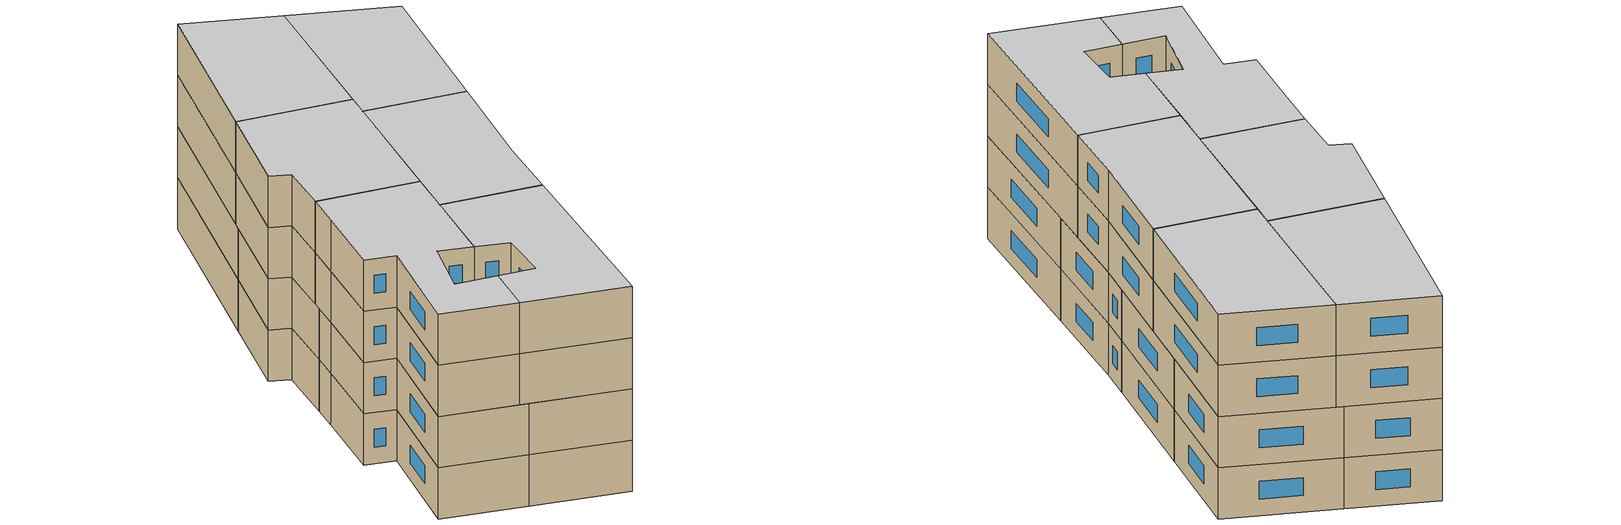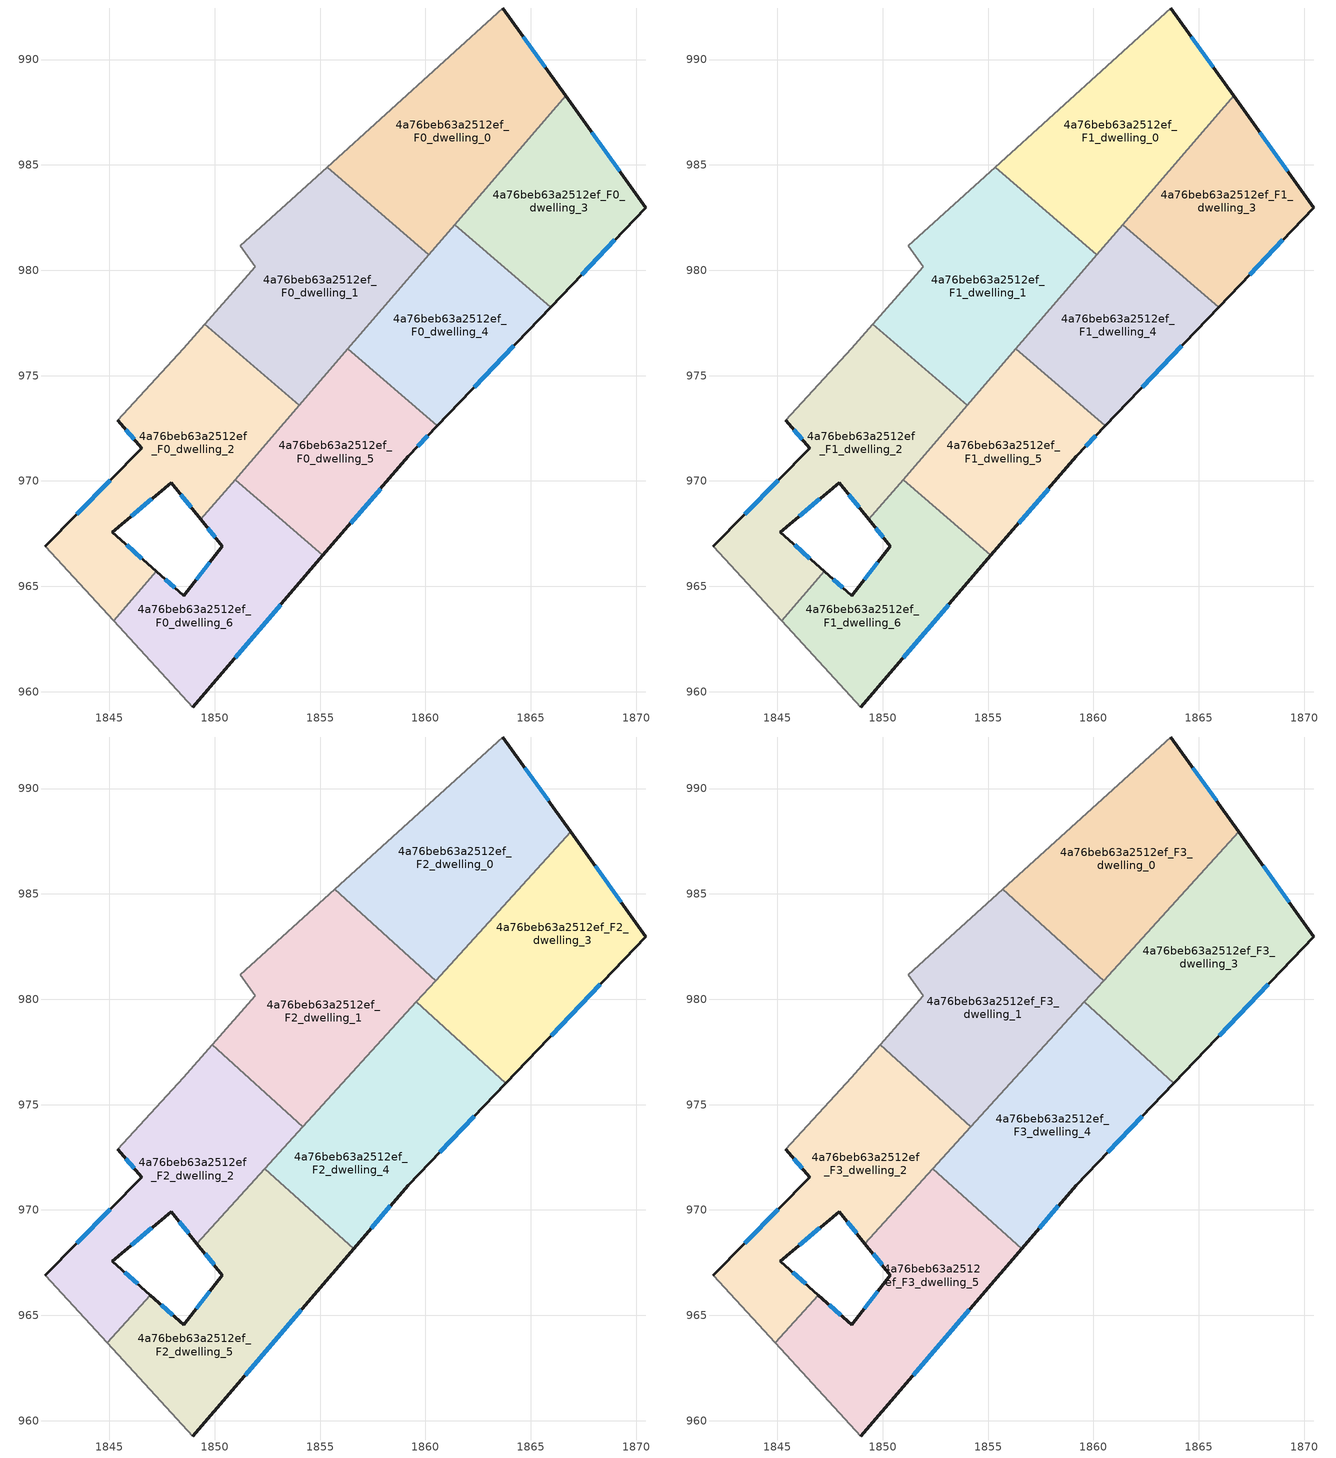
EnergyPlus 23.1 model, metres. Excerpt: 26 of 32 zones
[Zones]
4a76beb63a2512ef_F0_dwelling_0
 floor ground (EU_floor_Construction): 1863.68,992.45 1866.66,988.29 1860.16,980.74 1855.34,984.89 z0
 wall outside (EU_wall_Construction): 1866.66,988.29 1863.68,992.45 z0:3
 wall to 4a76beb63a2512ef_F0_dwelling_1 (EU_wall_Construction): 1855.34,984.89 1860.16,980.74 z0:3
 wall adiabatic (EU_wall_Construction): 1863.68,992.45 1855.34,984.89 z0:3
 wall to 4a76beb63a2512ef_F0_dwelling_3 (EU_wall_Construction): 1861.39,982.17 1866.66,988.29 z0:3
 wall to 4a76beb63a2512ef_F0_dwelling_4 (EU_wall_Construction): 1860.16,980.74 1861.39,982.17 z0:3
 window (EU_Window_Construction): 1865.69,989.64 1864.65,991.09 z0.98:2.02
4a76beb63a2512ef_F0_dwelling_1
 floor ground (EU_floor_Construction): 1860.16,980.74 1854,973.58 1849.53,977.43 1851.92,980.16 1851.22,981.17 1855.34,984.89 z0
 wall to 4a76beb63a2512ef_F0_dwelling_2 (EU_wall_Construction): 1849.53,977.43 1854,973.58 z0:3
 wall adiabatic (EU_wall_Construction): 1855.34,984.89 1851.22,981.17 1851.92,980.16 1849.53,977.43 z0:3
 wall to 4a76beb63a2512ef_F0_dwelling_4 (EU_wall_Construction): 1856.32,976.27 1860.16,980.74 z0:3
 wall to 4a76beb63a2512ef_F0_dwelling_5 (EU_wall_Construction): 1854,973.58 1856.32,976.27 z0:3
4a76beb63a2512ef_F0_dwelling_2
 floor ground (EU_floor_Construction): 1854,973.58 1849.35,968.17 1847.93,969.92 1845.14,967.57 1847.23,965.71 1845.21,963.37 1841.96,966.91 1846.55,971.54 1845.41,972.87 1848.51,976.26 1849.53,977.43 z0
 wall outside (EU_wall_Construction): 1847.23,965.71 1845.14,967.57 1847.93,969.92 1849.35,968.17 / 1845.41,972.87 1846.55,971.54 1841.96,966.91 z0:3
 wall to 4a76beb63a2512ef_F0_dwelling_6 (EU_wall_Construction): 1845.21,963.37 1847.23,965.71 / 1849.35,968.17 1850.97,970.06 z0:3
 wall adiabatic (EU_wall_Construction): 1841.96,966.91 1845.21,963.37 / 1849.53,977.43 1848.51,976.26 1845.41,972.87 z0:3
 wall to 4a76beb63a2512ef_F0_dwelling_5 (EU_wall_Construction): 1850.97,970.06 1854,973.58 z0:3
 window (EU_Window_Construction): 1846.55,966.31 1845.82,966.97 / 1845.06,970.04 1843.45,968.42 / 1845.78,972.44 1846.18,971.98 / 1848.39,969.35 1848.89,968.74 / 1846.05,968.34 1847.02,969.16 z0.98:2.02
4a76beb63a2512ef_F0_dwelling_3
 floor ground (EU_floor_Construction): 1866.66,988.29 1870.46,982.97 1865.95,978.25 1861.39,982.17 z0
 wall outside (EU_wall_Construction): 1865.95,978.25 1870.46,982.97 1866.66,988.29 z0:3
 wall to 4a76beb63a2512ef_F0_dwelling_4 (EU_wall_Construction): 1861.39,982.17 1865.95,978.25 z0:3
 window (EU_Window_Construction): 1869.22,984.7 1867.89,986.56 / 1867.42,979.78 1868.99,981.44 z0.98:2.02
4a76beb63a2512ef_F0_dwelling_4
 floor ground (EU_floor_Construction): 1865.95,978.25 1860.56,972.61 1856.31,976.27 1861.39,982.17 z0
 wall outside (EU_wall_Construction): 1860.56,972.61 1865.95,978.25 z0:3
 wall to 4a76beb63a2512ef_F0_dwelling_5 (EU_wall_Construction): 1856.31,976.27 1860.56,972.61 z0:3
 window (EU_Window_Construction): 1862.32,974.45 1864.2,976.42 z0.98:2.02
4a76beb63a2512ef_F0_dwelling_5
 floor ground (EU_floor_Construction): 1860.56,972.61 1859.19,971.17 1855.14,966.46 1850.97,970.06 1856.31,976.27 z0
 wall outside (EU_wall_Construction): 1855.14,966.46 1859.19,971.17 1860.56,972.61 z0:3
 wall to 4a76beb63a2512ef_F0_dwelling_6 (EU_wall_Construction): 1850.97,970.06 1855.14,966.46 z0:3
 window (EU_Window_Construction): 1859.64,971.64 1860.12,972.14 / 1856.46,968 1857.87,969.64 z0.98:2.02
4a76beb63a2512ef_F0_dwelling_6
 floor ground (EU_floor_Construction): 1855.14,966.46 1848.96,959.27 1845.21,963.37 1847.23,965.71 1848.53,964.54 1850.37,966.91 1849.35,968.17 1850.97,970.06 z0
 wall outside (EU_wall_Construction): 1849.35,968.17 1850.37,966.91 1848.53,964.54 1847.23,965.71 / 1848.96,959.27 1855.14,966.46 z0:3
 wall adiabatic (EU_wall_Construction): 1845.21,963.37 1848.96,959.27 z0:3
 window (EU_Window_Construction): 1848.11,964.92 1847.65,965.33 / 1849.77,966.14 1849.13,965.31 / 1849.68,967.76 1850.04,967.32 / 1850.97,961.61 1853.13,964.13 z0.98:2.02
4a76beb63a2512ef_F1_dwelling_0
 floor to 4a76beb63a2512ef_F0_dwelling_0 (EU_floor_Construction): 1863.68,992.45 1866.66,988.29 1860.16,980.74 1855.34,984.89 z3
 wall outside (EU_wall_Construction): 1866.66,988.29 1863.68,992.45 z3:6
 wall to 4a76beb63a2512ef_F1_dwelling_1 (EU_wall_Construction): 1855.34,984.89 1860.16,980.74 z3:6
 wall adiabatic (EU_wall_Construction): 1863.68,992.45 1855.34,984.89 z3:6
 wall to 4a76beb63a2512ef_F1_dwelling_3 (EU_wall_Construction): 1861.39,982.17 1866.66,988.29 z3:6
 wall to 4a76beb63a2512ef_F1_dwelling_4 (EU_wall_Construction): 1860.16,980.74 1861.39,982.17 z3:6
 window (EU_Window_Construction): 1865.69,989.64 1864.65,991.09 z3.98:5.02
4a76beb63a2512ef_F1_dwelling_1
 floor to 4a76beb63a2512ef_F0_dwelling_1 (EU_floor_Construction): 1860.16,980.74 1854,973.58 1849.53,977.43 1851.92,980.16 1851.22,981.17 1855.34,984.89 z3
 wall to 4a76beb63a2512ef_F1_dwelling_2 (EU_wall_Construction): 1849.53,977.43 1854,973.58 z3:6
 wall adiabatic (EU_wall_Construction): 1855.34,984.89 1851.22,981.17 1851.92,980.16 1849.53,977.43 z3:6
 wall to 4a76beb63a2512ef_F1_dwelling_4 (EU_wall_Construction): 1856.32,976.27 1860.16,980.74 z3:6
 wall to 4a76beb63a2512ef_F1_dwelling_5 (EU_wall_Construction): 1854,973.58 1856.32,976.27 z3:6
4a76beb63a2512ef_F1_dwelling_2
 floor to 4a76beb63a2512ef_F0_dwelling_2 (EU_floor_Construction): 1854,973.58 1849.35,968.17 1847.93,969.92 1845.14,967.57 1847.23,965.71 1845.21,963.37 1841.96,966.91 1846.55,971.54 1845.41,972.87 1848.51,976.26 1849.53,977.43 z3
 wall outside (EU_wall_Construction): 1847.23,965.71 1845.14,967.57 1847.93,969.92 1849.35,968.17 / 1845.41,972.87 1846.55,971.54 1841.96,966.91 z3:6
 wall to 4a76beb63a2512ef_F1_dwelling_6 (EU_wall_Construction): 1845.21,963.37 1847.23,965.71 / 1849.35,968.17 1850.97,970.06 z3:6
 wall adiabatic (EU_wall_Construction): 1841.96,966.91 1845.21,963.37 / 1849.53,977.43 1848.51,976.26 1845.41,972.87 z3:6
 wall to 4a76beb63a2512ef_F1_dwelling_5 (EU_wall_Construction): 1850.97,970.06 1854,973.58 z3:6
 window (EU_Window_Construction): 1846.55,966.31 1845.82,966.97 / 1845.06,970.04 1843.45,968.42 / 1845.78,972.44 1846.18,971.98 / 1848.39,969.35 1848.89,968.74 / 1846.05,968.34 1847.02,969.16 z3.98:5.02
4a76beb63a2512ef_F1_dwelling_3
 floor to 4a76beb63a2512ef_F0_dwelling_3 (EU_floor_Construction): 1866.66,988.29 1870.46,982.97 1865.95,978.25 1861.39,982.17 z3
 wall outside (EU_wall_Construction): 1865.95,978.25 1870.46,982.97 1866.66,988.29 z3:6
 wall to 4a76beb63a2512ef_F1_dwelling_4 (EU_wall_Construction): 1861.39,982.17 1865.95,978.25 z3:6
 window (EU_Window_Construction): 1869.22,984.7 1867.89,986.56 / 1867.42,979.78 1868.99,981.44 z3.98:5.02
4a76beb63a2512ef_F1_dwelling_4
 floor to 4a76beb63a2512ef_F0_dwelling_4 (EU_floor_Construction): 1865.95,978.25 1860.56,972.61 1856.31,976.27 1861.39,982.17 z3
 wall outside (EU_wall_Construction): 1860.56,972.61 1865.95,978.25 z3:6
 wall to 4a76beb63a2512ef_F1_dwelling_5 (EU_wall_Construction): 1856.31,976.27 1860.56,972.61 z3:6
 window (EU_Window_Construction): 1862.32,974.45 1864.2,976.42 z3.98:5.02
4a76beb63a2512ef_F1_dwelling_5
 floor to 4a76beb63a2512ef_F0_dwelling_5 (EU_floor_Construction): 1860.56,972.61 1859.19,971.17 1855.14,966.46 1850.97,970.06 1856.31,976.27 z3
 wall outside (EU_wall_Construction): 1855.14,966.46 1859.19,971.17 1860.56,972.61 z3:6
 wall to 4a76beb63a2512ef_F1_dwelling_6 (EU_wall_Construction): 1850.97,970.06 1855.14,966.46 z3:6
 window (EU_Window_Construction): 1859.64,971.64 1860.12,972.14 / 1856.46,968 1857.87,969.64 z3.98:5.02
4a76beb63a2512ef_F1_dwelling_6
 floor to 4a76beb63a2512ef_F0_dwelling_6 (EU_floor_Construction): 1855.14,966.46 1848.96,959.27 1845.21,963.37 1847.23,965.71 1848.53,964.54 1850.37,966.91 1849.35,968.17 1850.97,970.06 z3
 wall outside (EU_wall_Construction): 1849.35,968.17 1850.37,966.91 1848.53,964.54 1847.23,965.71 / 1848.96,959.27 1855.14,966.46 z3:6
 wall adiabatic (EU_wall_Construction): 1845.21,963.37 1848.96,959.27 z3:6
 window (EU_Window_Construction): 1848.11,964.92 1847.65,965.33 / 1849.77,966.14 1849.13,965.31 / 1849.68,967.76 1850.04,967.32 / 1850.97,961.61 1853.13,964.13 z3.98:5.02
4a76beb63a2512ef_F2_dwelling_0
 floor to 4a76beb63a2512ef_F1_dwelling_0 (EU_floor_Construction): 1863.68,992.45 1866.66,988.29 1860.38,980.99 1855.7,985.22 z6
 floor to 4a76beb63a2512ef_F1_dwelling_4 (EU_floor_Construction): 1861.53,982.05 1860.48,980.89 1860.38,980.99 1861.39,982.17 z6
 floor to 4a76beb63a2512ef_F1_dwelling_3 (EU_floor_Construction): 1866.66,988.29 1866.89,987.96 1861.53,982.05 1861.39,982.17 z6
 wall outside (EU_wall_Construction): 1866.9,987.96 1863.68,992.45 z6:9
 wall to 4a76beb63a2512ef_F2_dwelling_1 (EU_wall_Construction): 1855.7,985.22 1860.48,980.89 z6:9
 wall adiabatic (EU_wall_Construction): 1863.68,992.45 1855.7,985.22 z6:9
 wall to 4a76beb63a2512ef_F2_dwelling_3 (EU_wall_Construction): 1860.48,980.89 1866.9,987.96 z6:9
 window (EU_Window_Construction): 1865.85,989.42 1864.73,990.99 z6.98:8.02
4a76beb63a2512ef_F2_dwelling_1
 floor to 4a76beb63a2512ef_F1_dwelling_1 (EU_floor_Construction): 1860.16,980.74 1856.78,976.81 1854.19,973.95 1849.9,977.85 1851.92,980.16 1851.22,981.17 1855.34,984.89 z6
 floor to 4a76beb63a2512ef_F1_dwelling_0 (EU_floor_Construction): 1860.38,980.99 1860.16,980.74 1855.34,984.89 1855.7,985.22 z6
 floor to 4a76beb63a2512ef_F1_dwelling_4 (EU_floor_Construction): 1860.48,980.89 1856.78,976.81 1860.38,980.99 z6
 wall to 4a76beb63a2512ef_F2_dwelling_2 (EU_wall_Construction): 1849.9,977.85 1854.19,973.95 z6:9
 wall adiabatic (EU_wall_Construction): 1855.7,985.22 1851.22,981.17 1851.92,980.16 1849.9,977.85 z6:9
 wall to 4a76beb63a2512ef_F2_dwelling_4 (EU_wall_Construction): 1854.19,973.95 1859.56,979.88 z6:9
 wall to 4a76beb63a2512ef_F2_dwelling_3 (EU_wall_Construction): 1859.56,979.88 1860.48,980.89 z6:9
4a76beb63a2512ef_F2_dwelling_2
 floor to 4a76beb63a2512ef_F1_dwelling_2 (EU_floor_Construction): 1853.92,973.66 1849.16,968.41 1847.93,969.92 1845.14,967.57 1846.94,965.96 1844.9,963.71 1841.96,966.91 1846.55,971.54 1845.41,972.87 1848.51,976.26 1849.53,977.43 z6
 floor to 4a76beb63a2512ef_F1_dwelling_1 (EU_floor_Construction): 1854.19,973.95 1853.92,973.66 1849.53,977.43 1849.9,977.85 z6
 wall outside (EU_wall_Construction): 1846.94,965.96 1845.14,967.57 1847.93,969.92 1849.16,968.41 / 1845.41,972.87 1846.55,971.54 1841.96,966.91 z6:9
 wall to 4a76beb63a2512ef_F2_dwelling_5 (EU_wall_Construction): 1844.9,963.71 1846.94,965.96 / 1849.16,968.41 1852.39,971.97 z6:9
 wall adiabatic (EU_wall_Construction): 1841.96,966.91 1844.9,963.71 / 1849.9,977.85 1848.51,976.26 1845.41,972.87 z6:9
 wall to 4a76beb63a2512ef_F2_dwelling_4 (EU_wall_Construction): 1852.39,971.97 1854.19,973.95 z6:9
 window (EU_Window_Construction): 1846.36,966.49 1845.73,967.05 / 1845.06,970.04 1843.45,968.42 / 1845.78,972.44 1846.18,971.98 / 1848.33,969.43 1848.76,968.9 / 1846.05,968.34 1847.02,969.16 z6.98:8.02
4a76beb63a2512ef_F2_dwelling_3
 floor to 4a76beb63a2512ef_F1_dwelling_3 (EU_floor_Construction): 1866.89,987.96 1870.46,982.97 1865.95,978.25 1861.53,982.05 z6
 floor to 4a76beb63a2512ef_F1_dwelling_4 (EU_floor_Construction): 1865.95,978.25 1863.82,976.02 1859.56,979.88 1861.53,982.05 z6
 wall outside (EU_wall_Construction): 1863.82,976.02 1870.46,982.97 1866.9,987.96 z6:9
 wall to 4a76beb63a2512ef_F2_dwelling_4 (EU_wall_Construction): 1859.56,979.88 1863.82,976.02 z6:9
 window (EU_Window_Construction): 1869.3,984.59 1868.05,986.34 / 1865.98,978.28 1868.3,980.71 z6.98:8.02
4a76beb63a2512ef_F2_dwelling_4
 floor to 4a76beb63a2512ef_F1_dwelling_4 (EU_floor_Construction): 1863.82,976.02 1860.56,972.61 1856.31,976.27 1856.76,976.79 1859.56,979.88 z6
 floor to 4a76beb63a2512ef_F1_dwelling_2 (EU_floor_Construction): 1854,973.58 1852.51,971.85 1852.39,971.97 1853.92,973.66 z6
 floor to 4a76beb63a2512ef_F1_dwelling_5 (EU_floor_Construction): 1860.56,972.61 1859.19,971.17 1856.59,968.15 1852.51,971.85 1856.31,976.27 z6
 floor to 4a76beb63a2512ef_F1_dwelling_1 (EU_floor_Construction): 1856.76,976.79 1854,973.58 1853.92,973.66 z6
 wall outside (EU_wall_Construction): 1856.59,968.15 1859.19,971.17 1863.82,976.02 z6:9
 wall to 4a76beb63a2512ef_F2_dwelling_5 (EU_wall_Construction): 1852.39,971.97 1856.59,968.15 z6:9
 window (EU_Window_Construction): 1860.69,972.75 1862.31,974.44 / 1857.44,969.13 1858.35,970.19 z6.98:8.02
4a76beb63a2512ef_F2_dwelling_5
 floor to 4a76beb63a2512ef_F1_dwelling_5 (EU_floor_Construction): 1856.59,968.15 1855.14,966.46 1850.97,970.06 1852.51,971.85 z6
 floor to 4a76beb63a2512ef_F1_dwelling_6 (EU_floor_Construction): 1855.14,966.46 1848.96,959.27 1845.21,963.37 1847.23,965.71 1848.53,964.54 1850.37,966.91 1849.35,968.17 1850.97,970.06 z6
 floor to 4a76beb63a2512ef_F1_dwelling_2 (EU_floor_Construction): 1847.23,965.71 1845.21,963.37 1844.9,963.71 1846.94,965.96 z6; 1852.51,971.85 1849.35,968.17 1849.16,968.41 1852.39,971.97 z6
 wall outside (EU_wall_Construction): 1849.16,968.41 1850.37,966.91 1848.53,964.54 1846.94,965.96 / 1848.96,959.27 1856.59,968.15 z6:9
 wall adiabatic (EU_wall_Construction): 1844.9,963.71 1848.96,959.27 z6:9
 window (EU_Window_Construction): 1848.01,965 1847.46,965.5 / 1849.77,966.14 1849.13,965.31 / 1849.55,967.92 1849.98,967.4 / 1851.44,962.16 1854.11,965.26 z6.98:8.02
4a76beb63a2512ef_F3_dwelling_0
 floor to 4a76beb63a2512ef_F2_dwelling_0 (EU_floor_Construction): 1863.68,992.45 1866.9,987.96 1860.48,980.89 1855.7,985.22 z9
 wall outside (EU_wall_Construction): 1866.9,987.96 1863.68,992.45 z9:12
 wall to 4a76beb63a2512ef_F3_dwelling_1 (EU_wall_Construction): 1855.7,985.22 1860.48,980.89 z9:12
 wall adiabatic (EU_wall_Construction): 1863.68,992.45 1855.7,985.22 z9:12
 wall to 4a76beb63a2512ef_F3_dwelling_3 (EU_wall_Construction): 1860.48,980.89 1866.9,987.96 z9:12
 window (EU_Window_Construction): 1865.85,989.42 1864.73,990.99 z9.98:11.02
 ceiling to 4a76beb63a2512ef_F4_dwelling_0 (EU_floor_Construction): 1860.48,980.89 1866.9,987.96 1863.68,992.45 1855.7,985.22 z12
4a76beb63a2512ef_F3_dwelling_1
 floor to 4a76beb63a2512ef_F2_dwelling_1 (EU_floor_Construction): 1860.48,980.89 1854.19,973.95 1849.9,977.85 1851.92,980.16 1851.22,981.17 1855.7,985.22 z9
 wall to 4a76beb63a2512ef_F3_dwelling_2 (EU_wall_Construction): 1849.9,977.85 1854.19,973.95 z9:12
 wall adiabatic (EU_wall_Construction): 1855.7,985.22 1851.22,981.17 1851.92,980.16 1849.9,977.85 z9:12
 wall to 4a76beb63a2512ef_F3_dwelling_4 (EU_wall_Construction): 1854.19,973.95 1859.56,979.88 z9:12
 wall to 4a76beb63a2512ef_F3_dwelling_3 (EU_wall_Construction): 1859.56,979.88 1860.48,980.89 z9:12
 ceiling to 4a76beb63a2512ef_F4_dwelling_1 (EU_floor_Construction): 1854.19,973.95 1860.48,980.89 1855.7,985.22 1851.22,981.17 1851.92,980.16 1849.9,977.85 z12
4a76beb63a2512ef_F3_dwelling_2
 floor to 4a76beb63a2512ef_F2_dwelling_2 (EU_floor_Construction): 1854.19,973.95 1849.16,968.41 1847.93,969.92 1845.14,967.57 1846.94,965.96 1844.9,963.71 1841.96,966.91 1846.55,971.54 1845.41,972.87 1848.51,976.26 1849.9,977.85 z9
 wall outside (EU_wall_Construction): 1846.94,965.96 1845.14,967.57 1847.93,969.92 1849.16,968.41 / 1845.41,972.87 1846.55,971.54 1841.96,966.91 z9:12
 wall to 4a76beb63a2512ef_F3_dwelling_5 (EU_wall_Construction): 1844.9,963.71 1846.94,965.96 / 1849.16,968.41 1852.39,971.97 z9:12
 wall adiabatic (EU_wall_Construction): 1841.96,966.91 1844.9,963.71 / 1849.9,977.85 1848.51,976.26 1845.41,972.87 z9:12
 wall to 4a76beb63a2512ef_F3_dwelling_4 (EU_wall_Construction): 1852.39,971.97 1854.19,973.95 z9:12
 window (EU_Window_Construction): 1846.36,966.49 1845.73,967.05 / 1845.06,970.04 1843.45,968.42 / 1845.78,972.44 1846.18,971.98 / 1848.33,969.43 1848.76,968.9 / 1846.05,968.34 1847.02,969.16 z9.98:11.02
 ceiling to 4a76beb63a2512ef_F4_dwelling_2 (EU_floor_Construction): 1849.16,968.41 1854.19,973.95 1849.9,977.85 1848.51,976.26 1845.41,972.87 1846.55,971.54 1841.96,966.91 1844.9,963.71 1846.94,965.96 1845.14,967.57 1847.93,969.92 z12
4a76beb63a2512ef_F3_dwelling_3
 floor to 4a76beb63a2512ef_F2_dwelling_3 (EU_floor_Construction): 1866.9,987.96 1870.46,982.97 1863.82,976.02 1859.56,979.88 z9
 wall outside (EU_wall_Construction): 1863.82,976.02 1870.46,982.97 1866.9,987.96 z9:12
 wall to 4a76beb63a2512ef_F3_dwelling_4 (EU_wall_Construction): 1859.56,979.88 1863.82,976.02 z9:12
 window (EU_Window_Construction): 1869.3,984.59 1868.05,986.34 / 1865.98,978.28 1868.3,980.71 z9.98:11.02
 ceiling to 4a76beb63a2512ef_F4_dwelling_3 (EU_floor_Construction): 1863.82,976.02 1870.46,982.97 1866.9,987.96 1859.56,979.88 z12
4a76beb63a2512ef_F3_dwelling_4
 floor to 4a76beb63a2512ef_F2_dwelling_4 (EU_floor_Construction): 1863.82,976.02 1859.19,971.17 1856.59,968.15 1852.39,971.97 1859.56,979.88 z9
 wall outside (EU_wall_Construction): 1856.59,968.15 1859.19,971.17 1863.82,976.02 z9:12
 wall to 4a76beb63a2512ef_F3_dwelling_5 (EU_wall_Construction): 1852.39,971.97 1856.59,968.15 z9:12
 window (EU_Window_Construction): 1860.69,972.75 1862.31,974.44 / 1857.44,969.13 1858.35,970.19 z9.98:11.02
 ceiling to 4a76beb63a2512ef_F4_dwelling_4 (EU_floor_Construction): 1859.19,971.17 1863.82,976.02 1859.56,979.88 1852.39,971.97 1856.59,968.15 z12
4a76beb63a2512ef_F3_dwelling_5
 floor to 4a76beb63a2512ef_F2_dwelling_5 (EU_floor_Construction): 1856.59,968.15 1848.96,959.27 1844.9,963.71 1846.94,965.96 1848.53,964.54 1850.37,966.91 1849.16,968.41 1852.39,971.97 z9
 wall outside (EU_wall_Construction): 1849.16,968.41 1850.37,966.91 1848.53,964.54 1846.94,965.96 / 1848.96,959.27 1856.59,968.15 z9:12
 wall adiabatic (EU_wall_Construction): 1844.9,963.71 1848.96,959.27 z9:12
 window (EU_Window_Construction): 1848.01,965 1847.46,965.5 / 1849.77,966.14 1849.13,965.31 / 1849.55,967.92 1849.98,967.4 / 1851.44,962.16 1854.11,965.26 z9.98:11.02
 ceiling to 4a76beb63a2512ef_F4_dwelling_5 (EU_floor_Construction): 1848.96,959.27 1856.59,968.15 1852.39,971.97 1849.16,968.41 1850.37,966.91 1848.53,964.54 1846.94,965.96 1844.9,963.71 z12
[Building]
EU S2 Campaign: North Axis=0; Terrain=City; Solar Distribution=FullExterior
[Site:Location]
Bologna: Latitude=44.5; Longitude=11.25; Time Zone=1; Elevation=37
[SizingPeriod:WeatherFileDays]
AnnualSizingPeriod: Begin Month=1; Begin Day of Month=1; End Month=12; End Day of Month=31; Day of Week for Start Day=Monday; Use Weather File Daylight Saving Period=No; Use Weather File Rain and Snow Indicators=No
[MATERIAL]
EU_InternalMass_Material: Roughness=MediumRough; Thickness=0.1; Conductivity=1; Density=1800; Specific Heat=900; Thermal Absorptance=0.9; Solar Absorptance=0.7; Visible Absorptance=0.7
[MATERIAL:NOMASS] Roughness=MediumRough; Thermal Absorptance=0.9; Solar Absorptance=0.7; Visible Absorptance=0.7
Name | Thermal Resistance
EU_wall_NoMass | 0.905828
EU_floor_NoMass | 0.67114
[WINDOWMATERIAL:SIMPLEGLAZINGSYSTEM]
EU_Window_SimpleGlazing: UFactor=4.52486; Solar Heat Gain Coefficient=0.85; Visible Transmittance=0.85
[CONSTRUCTION]
EU_wall_Construction: EU_wall_NoMass
EU_floor_Construction: EU_floor_NoMass
EU_Window_Construction: EU_Window_SimpleGlazing
EU_InternalMass_Construction: EU_InternalMass_Material
[ZONE] Type=1; Multiplier=1; Ceiling Height=autocalculate; Floor Area=autocalculate; Part of Total Floor Area=Yes
Name | Volume
4a76beb63a2512ef_F0_dwelling_0; 4a76beb63a2512ef_F1_dwelling_0 | 180.872
4a76beb63a2512ef_F2_dwelling_0; 4a76beb63a2512ef_F3_dwelling_0 | 180.875
4a76beb63a2512ef_F0_dwelling_1; 4a76beb63a2512ef_F1_dwelling_1; 4a76beb63a2512ef_F2_dwelling_4; 4a76beb63a2512ef_F3_dwelling_4 | 180.874
4a76beb63a2512ef_F2_dwelling_1; 4a76beb63a2512ef_F3_dwelling_1 | 180.88
4a76beb63a2512ef_F0_dwelling_2; 4a76beb63a2512ef_F1_dwelling_2 | 180.87
4a76beb63a2512ef_F2_dwelling_2; 4a76beb63a2512ef_F3_dwelling_2 | 180.877
4a76beb63a2512ef_F0_dwelling_3; 4a76beb63a2512ef_F1_dwelling_3; 4a76beb63a2512ef_F0_dwelling_6; 4a76beb63a2512ef_F1_dwelling_6 | 135.655
4a76beb63a2512ef_F2_dwelling_3; 4a76beb63a2512ef_F3_dwelling_3 | 180.871
4a76beb63a2512ef_F0_dwelling_4; 4a76beb63a2512ef_F1_dwelling_4 | 135.658
4a76beb63a2512ef_F0_dwelling_5; 4a76beb63a2512ef_F1_dwelling_5 | 135.654
4a76beb63a2512ef_F2_dwelling_5; 4a76beb63a2512ef_F3_dwelling_5 | 180.869
[INTERNALMASS] Construction=EU_InternalMass_Construction
Name | Zone or ZoneList | Surface Area
4a76beb63a2512ef_F0_dwelling_0_EU_InternalMass | 4a76beb63a2512ef_F0_dwelling_0 | 60.2906
4a76beb63a2512ef_F0_dwelling_1_EU_InternalMass | 4a76beb63a2512ef_F0_dwelling_1 | 60.2916
4a76beb63a2512ef_F0_dwelling_2_EU_InternalMass | 4a76beb63a2512ef_F0_dwelling_2 | 60.2896
4a76beb63a2512ef_F0_dwelling_3_EU_InternalMass | 4a76beb63a2512ef_F0_dwelling_3 | 45.2179
4a76beb63a2512ef_F0_dwelling_4_EU_InternalMass | 4a76beb63a2512ef_F0_dwelling_4 | 45.2192
4a76beb63a2512ef_F0_dwelling_5_EU_InternalMass | 4a76beb63a2512ef_F0_dwelling_5 | 45.2178
4a76beb63a2512ef_F0_dwelling_6_EU_InternalMass | 4a76beb63a2512ef_F0_dwelling_6 | 45.2187
4a76beb63a2512ef_F1_dwelling_0_EU_InternalMass | 4a76beb63a2512ef_F1_dwelling_0 | 60.2906
4a76beb63a2512ef_F1_dwelling_1_EU_InternalMass | 4a76beb63a2512ef_F1_dwelling_1 | 60.2916
4a76beb63a2512ef_F1_dwelling_2_EU_InternalMass | 4a76beb63a2512ef_F1_dwelling_2 | 60.2896
4a76beb63a2512ef_F1_dwelling_3_EU_InternalMass | 4a76beb63a2512ef_F1_dwelling_3 | 45.2179
4a76beb63a2512ef_F1_dwelling_4_EU_InternalMass | 4a76beb63a2512ef_F1_dwelling_4 | 45.2192
4a76beb63a2512ef_F1_dwelling_5_EU_InternalMass | 4a76beb63a2512ef_F1_dwelling_5 | 45.2178
4a76beb63a2512ef_F1_dwelling_6_EU_InternalMass | 4a76beb63a2512ef_F1_dwelling_6 | 45.2187
4a76beb63a2512ef_F2_dwelling_0_EU_InternalMass | 4a76beb63a2512ef_F2_dwelling_0 | 60.2917
4a76beb63a2512ef_F2_dwelling_1_EU_InternalMass | 4a76beb63a2512ef_F2_dwelling_1 | 60.293
4a76beb63a2512ef_F2_dwelling_2_EU_InternalMass | 4a76beb63a2512ef_F2_dwelling_2 | 60.292
4a76beb63a2512ef_F2_dwelling_3_EU_InternalMass | 4a76beb63a2512ef_F2_dwelling_3 | 60.2903
4a76beb63a2512ef_F2_dwelling_4_EU_InternalMass | 4a76beb63a2512ef_F2_dwelling_4 | 60.2916
4a76beb63a2512ef_F2_dwelling_5_EU_InternalMass | 4a76beb63a2512ef_F2_dwelling_5 | 60.2895
4a76beb63a2512ef_F3_dwelling_0_EU_InternalMass | 4a76beb63a2512ef_F3_dwelling_0 | 60.2917
4a76beb63a2512ef_F3_dwelling_1_EU_InternalMass | 4a76beb63a2512ef_F3_dwelling_1 | 60.293
4a76beb63a2512ef_F3_dwelling_2_EU_InternalMass | 4a76beb63a2512ef_F3_dwelling_2 | 60.292
4a76beb63a2512ef_F3_dwelling_3_EU_InternalMass | 4a76beb63a2512ef_F3_dwelling_3 | 60.2903
4a76beb63a2512ef_F3_dwelling_4_EU_InternalMass | 4a76beb63a2512ef_F3_dwelling_4 | 60.2916
4a76beb63a2512ef_F3_dwelling_5_EU_InternalMass | 4a76beb63a2512ef_F3_dwelling_5 | 60.2895
[OTHEREQUIPMENT] Fuel Type=Electricity; Design Level Calculation Method=Watts/Area; Power per Zone Floor Area=1; Fraction Latent=0; Fraction Radiant=0; Fraction Lost=0; Carbon Dioxide Generation Rate=0; EndUse Subcategory=EU_Step8_InternalGains
Name | Zone or ZoneList or Space or SpaceList | Schedule
EU_Step8_InternalGain_4a76beb63a2512ef_F0_dwelling_0_f000 | 4a76beb63a2512ef_F0_dwelling_0 | EU_Step8_GainSchedule_4a76beb63a2512ef_F0_dwelling_0_f000
EU_Step8_InternalGain_4a76beb63a2512ef_F0_dwelling_1_f000 | 4a76beb63a2512ef_F0_dwelling_1 | EU_Step8_GainSchedule_4a76beb63a2512ef_F0_dwelling_1_f000
EU_Step8_InternalGain_4a76beb63a2512ef_F0_dwelling_2_f000 | 4a76beb63a2512ef_F0_dwelling_2 | EU_Step8_GainSchedule_4a76beb63a2512ef_F0_dwelling_2_f000
EU_Step8_InternalGain_4a76beb63a2512ef_F0_dwelling_3_f000 | 4a76beb63a2512ef_F0_dwelling_3 | EU_Step8_GainSchedule_4a76beb63a2512ef_F0_dwelling_3_f000
EU_Step8_InternalGain_4a76beb63a2512ef_F0_dwelling_4_f000 | 4a76beb63a2512ef_F0_dwelling_4 | EU_Step8_GainSchedule_4a76beb63a2512ef_F0_dwelling_4_f000
EU_Step8_InternalGain_4a76beb63a2512ef_F0_dwelling_5_f000 | 4a76beb63a2512ef_F0_dwelling_5 | EU_Step8_GainSchedule_4a76beb63a2512ef_F0_dwelling_5_f000
EU_Step8_InternalGain_4a76beb63a2512ef_F0_dwelling_6_f000 | 4a76beb63a2512ef_F0_dwelling_6 | EU_Step8_GainSchedule_4a76beb63a2512ef_F0_dwelling_6_f000
EU_Step8_InternalGain_4a76beb63a2512ef_F1_dwelling_0_f000 | 4a76beb63a2512ef_F1_dwelling_0 | EU_Step8_GainSchedule_4a76beb63a2512ef_F1_dwelling_0_f000
EU_Step8_InternalGain_4a76beb63a2512ef_F1_dwelling_1_f000 | 4a76beb63a2512ef_F1_dwelling_1 | EU_Step8_GainSchedule_4a76beb63a2512ef_F1_dwelling_1_f000
EU_Step8_InternalGain_4a76beb63a2512ef_F1_dwelling_2_f000 | 4a76beb63a2512ef_F1_dwelling_2 | EU_Step8_GainSchedule_4a76beb63a2512ef_F1_dwelling_2_f000
EU_Step8_InternalGain_4a76beb63a2512ef_F1_dwelling_3_f000 | 4a76beb63a2512ef_F1_dwelling_3 | EU_Step8_GainSchedule_4a76beb63a2512ef_F1_dwelling_3_f000
EU_Step8_InternalGain_4a76beb63a2512ef_F1_dwelling_4_f000 | 4a76beb63a2512ef_F1_dwelling_4 | EU_Step8_GainSchedule_4a76beb63a2512ef_F1_dwelling_4_f000
EU_Step8_InternalGain_4a76beb63a2512ef_F1_dwelling_5_f000 | 4a76beb63a2512ef_F1_dwelling_5 | EU_Step8_GainSchedule_4a76beb63a2512ef_F1_dwelling_5_f000
EU_Step8_InternalGain_4a76beb63a2512ef_F1_dwelling_6_f000 | 4a76beb63a2512ef_F1_dwelling_6 | EU_Step8_GainSchedule_4a76beb63a2512ef_F1_dwelling_6_f000
EU_Step8_InternalGain_4a76beb63a2512ef_F2_dwelling_0_f000 | 4a76beb63a2512ef_F2_dwelling_0 | EU_Step8_GainSchedule_4a76beb63a2512ef_F2_dwelling_0_f000
EU_Step8_InternalGain_4a76beb63a2512ef_F2_dwelling_1_f000 | 4a76beb63a2512ef_F2_dwelling_1 | EU_Step8_GainSchedule_4a76beb63a2512ef_F2_dwelling_1_f000
EU_Step8_InternalGain_4a76beb63a2512ef_F2_dwelling_2_f000 | 4a76beb63a2512ef_F2_dwelling_2 | EU_Step8_GainSchedule_4a76beb63a2512ef_F2_dwelling_2_f000
EU_Step8_InternalGain_4a76beb63a2512ef_F2_dwelling_3_f000 | 4a76beb63a2512ef_F2_dwelling_3 | EU_Step8_GainSchedule_4a76beb63a2512ef_F2_dwelling_3_f000
EU_Step8_InternalGain_4a76beb63a2512ef_F2_dwelling_4_f000 | 4a76beb63a2512ef_F2_dwelling_4 | EU_Step8_GainSchedule_4a76beb63a2512ef_F2_dwelling_4_f000
EU_Step8_InternalGain_4a76beb63a2512ef_F2_dwelling_5_f000 | 4a76beb63a2512ef_F2_dwelling_5 | EU_Step8_GainSchedule_4a76beb63a2512ef_F2_dwelling_5_f000
EU_Step8_InternalGain_4a76beb63a2512ef_F3_dwelling_0_f000 | 4a76beb63a2512ef_F3_dwelling_0 | EU_Step8_GainSchedule_4a76beb63a2512ef_F3_dwelling_0_f000
EU_Step8_InternalGain_4a76beb63a2512ef_F3_dwelling_1_f000 | 4a76beb63a2512ef_F3_dwelling_1 | EU_Step8_GainSchedule_4a76beb63a2512ef_F3_dwelling_1_f000
EU_Step8_InternalGain_4a76beb63a2512ef_F3_dwelling_2_f000 | 4a76beb63a2512ef_F3_dwelling_2 | EU_Step8_GainSchedule_4a76beb63a2512ef_F3_dwelling_2_f000
EU_Step8_InternalGain_4a76beb63a2512ef_F3_dwelling_3_f000 | 4a76beb63a2512ef_F3_dwelling_3 | EU_Step8_GainSchedule_4a76beb63a2512ef_F3_dwelling_3_f000
EU_Step8_InternalGain_4a76beb63a2512ef_F3_dwelling_4_f000 | 4a76beb63a2512ef_F3_dwelling_4 | EU_Step8_GainSchedule_4a76beb63a2512ef_F3_dwelling_4_f000
EU_Step8_InternalGain_4a76beb63a2512ef_F3_dwelling_5_f000 | 4a76beb63a2512ef_F3_dwelling_5 | EU_Step8_GainSchedule_4a76beb63a2512ef_F3_dwelling_5_f000
[ZONEVENTILATION:DESIGNFLOWRATE] Schedule=EU_AlwaysOn; Design Flow Rate Calculation Method=AirChanges/Hour; Air Changes per Hour=0.73129; Ventilation Type=Natural; Fan Pressure Rise=0; Fan Total Efficiency=1; Constant Term Coefficient=1; Temperature Term Coefficient=0; Velocity Term Coefficient=0; Velocity Squared Term Coefficient=0; Minimum Indoor Temperature=-100; Maximum Indoor Temperature=100; Delta Temperature=-100; Minimum Outdoor Temperature=-100; Maximum Outdoor Temperature=100; Maximum Wind Speed=40
Name | Zone or ZoneList or Space or SpaceList
EU_ConstantAir_4a76beb63a2512ef_F0_dwelling_0 | 4a76beb63a2512ef_F0_dwelling_0
EU_ConstantAir_4a76beb63a2512ef_F0_dwelling_1 | 4a76beb63a2512ef_F0_dwelling_1
EU_ConstantAir_4a76beb63a2512ef_F0_dwelling_2 | 4a76beb63a2512ef_F0_dwelling_2
EU_ConstantAir_4a76beb63a2512ef_F0_dwelling_3 | 4a76beb63a2512ef_F0_dwelling_3
EU_ConstantAir_4a76beb63a2512ef_F0_dwelling_4 | 4a76beb63a2512ef_F0_dwelling_4
EU_ConstantAir_4a76beb63a2512ef_F0_dwelling_5 | 4a76beb63a2512ef_F0_dwelling_5
EU_ConstantAir_4a76beb63a2512ef_F0_dwelling_6 | 4a76beb63a2512ef_F0_dwelling_6
EU_ConstantAir_4a76beb63a2512ef_F1_dwelling_0 | 4a76beb63a2512ef_F1_dwelling_0
EU_ConstantAir_4a76beb63a2512ef_F1_dwelling_1 | 4a76beb63a2512ef_F1_dwelling_1
EU_ConstantAir_4a76beb63a2512ef_F1_dwelling_2 | 4a76beb63a2512ef_F1_dwelling_2
EU_ConstantAir_4a76beb63a2512ef_F1_dwelling_3 | 4a76beb63a2512ef_F1_dwelling_3
EU_ConstantAir_4a76beb63a2512ef_F1_dwelling_4 | 4a76beb63a2512ef_F1_dwelling_4
EU_ConstantAir_4a76beb63a2512ef_F1_dwelling_5 | 4a76beb63a2512ef_F1_dwelling_5
EU_ConstantAir_4a76beb63a2512ef_F1_dwelling_6 | 4a76beb63a2512ef_F1_dwelling_6
EU_ConstantAir_4a76beb63a2512ef_F2_dwelling_0 | 4a76beb63a2512ef_F2_dwelling_0
EU_ConstantAir_4a76beb63a2512ef_F2_dwelling_1 | 4a76beb63a2512ef_F2_dwelling_1
EU_ConstantAir_4a76beb63a2512ef_F2_dwelling_2 | 4a76beb63a2512ef_F2_dwelling_2
EU_ConstantAir_4a76beb63a2512ef_F2_dwelling_3 | 4a76beb63a2512ef_F2_dwelling_3
EU_ConstantAir_4a76beb63a2512ef_F2_dwelling_4 | 4a76beb63a2512ef_F2_dwelling_4
EU_ConstantAir_4a76beb63a2512ef_F2_dwelling_5 | 4a76beb63a2512ef_F2_dwelling_5
EU_ConstantAir_4a76beb63a2512ef_F3_dwelling_0 | 4a76beb63a2512ef_F3_dwelling_0
EU_ConstantAir_4a76beb63a2512ef_F3_dwelling_1 | 4a76beb63a2512ef_F3_dwelling_1
EU_ConstantAir_4a76beb63a2512ef_F3_dwelling_2 | 4a76beb63a2512ef_F3_dwelling_2
EU_ConstantAir_4a76beb63a2512ef_F3_dwelling_3 | 4a76beb63a2512ef_F3_dwelling_3
EU_ConstantAir_4a76beb63a2512ef_F3_dwelling_4 | 4a76beb63a2512ef_F3_dwelling_4
EU_ConstantAir_4a76beb63a2512ef_F3_dwelling_5 | 4a76beb63a2512ef_F3_dwelling_5
[HVACTEMPLATE:THERMOSTAT] Constant Heating Setpoint=20; Constant Cooling Setpoint=50
EU_HeatOnly_4a76beb63a2512ef_F0_dwelling_0; EU_HeatOnly_4a76beb63a2512ef_F0_dwelling_1; EU_HeatOnly_4a76beb63a2512ef_F0_dwelling_2; EU_HeatOnly_4a76beb63a2512ef_F0_dwelling_3; EU_HeatOnly_4a76beb63a2512ef_F0_dwelling_4; EU_HeatOnly_4a76beb63a2512ef_F0_dwelling_5; EU_HeatOnly_4a76beb63a2512ef_F0_dwelling_6; EU_HeatOnly_4a76beb63a2512ef_F1_dwelling_0; EU_HeatOnly_4a76beb63a2512ef_F1_dwelling_1; EU_HeatOnly_4a76beb63a2512ef_F1_dwelling_2; EU_HeatOnly_4a76beb63a2512ef_F1_dwelling_3; EU_HeatOnly_4a76beb63a2512ef_F1_dwelling_4; EU_HeatOnly_4a76beb63a2512ef_F1_dwelling_5; EU_HeatOnly_4a76beb63a2512ef_F1_dwelling_6; EU_HeatOnly_4a76beb63a2512ef_F2_dwelling_0; EU_HeatOnly_4a76beb63a2512ef_F2_dwelling_1; EU_HeatOnly_4a76beb63a2512ef_F2_dwelling_2; EU_HeatOnly_4a76beb63a2512ef_F2_dwelling_3; EU_HeatOnly_4a76beb63a2512ef_F2_dwelling_4; EU_HeatOnly_4a76beb63a2512ef_F2_dwelling_5; EU_HeatOnly_4a76beb63a2512ef_F3_dwelling_0; EU_HeatOnly_4a76beb63a2512ef_F3_dwelling_1; EU_HeatOnly_4a76beb63a2512ef_F3_dwelling_2; EU_HeatOnly_4a76beb63a2512ef_F3_dwelling_3; EU_HeatOnly_4a76beb63a2512ef_F3_dwelling_4; EU_HeatOnly_4a76beb63a2512ef_F3_dwelling_5; EU_HeatOnly_4a76beb63a2512ef_F4_dwelling_0; EU_HeatOnly_4a76beb63a2512ef_F4_dwelling_1; EU_HeatOnly_4a76beb63a2512ef_F4_dwelling_2; EU_HeatOnly_4a76beb63a2512ef_F4_dwelling_3; EU_HeatOnly_4a76beb63a2512ef_F4_dwelling_4; EU_HeatOnly_4a76beb63a2512ef_F4_dwelling_5
[HVACTEMPLATE:ZONE:IDEALLOADSAIRSYSTEM] System Availability Schedule=EU_AlwaysOn; Maximum Heating Supply Air Temperature=50; Minimum Cooling Supply Air Temperature=13; Maximum Heating Supply Air Humidity Ratio=0.0156; Minimum Cooling Supply Air Humidity Ratio=0.0077; Heating Limit=NoLimit; Cooling Limit=NoLimit; Heating Availability Schedule=EU_AlwaysOn; Cooling Availability Schedule=EU_CoolingOff; Dehumidification Control Type=ConstantSensibleHeatRatio; Cooling Sensible Heat Ratio=0.7; Dehumidification Setpoint=60; Humidification Control Type=None; Humidification Setpoint=30; Outdoor Air Method=None; Outdoor Air Flow Rate per Person=0.00944; Outdoor Air Flow Rate per Zone Floor Area=0; Outdoor Air Flow Rate per Zone=0; Demand Controlled Ventilation Type=None; Outdoor Air Economizer Type=NoEconomizer; Heat Recovery Type=None; Sensible Heat Recovery Effectiveness=0.7; Latent Heat Recovery Effectiveness=0.65
Name | Template Thermostat
4a76beb63a2512ef_F0_dwelling_0 | EU_HeatOnly_4a76beb63a2512ef_F0_dwelling_0
4a76beb63a2512ef_F0_dwelling_1 | EU_HeatOnly_4a76beb63a2512ef_F0_dwelling_1
4a76beb63a2512ef_F0_dwelling_2 | EU_HeatOnly_4a76beb63a2512ef_F0_dwelling_2
4a76beb63a2512ef_F0_dwelling_3 | EU_HeatOnly_4a76beb63a2512ef_F0_dwelling_3
4a76beb63a2512ef_F0_dwelling_4 | EU_HeatOnly_4a76beb63a2512ef_F0_dwelling_4
4a76beb63a2512ef_F0_dwelling_5 | EU_HeatOnly_4a76beb63a2512ef_F0_dwelling_5
4a76beb63a2512ef_F0_dwelling_6 | EU_HeatOnly_4a76beb63a2512ef_F0_dwelling_6
4a76beb63a2512ef_F1_dwelling_0 | EU_HeatOnly_4a76beb63a2512ef_F1_dwelling_0
4a76beb63a2512ef_F1_dwelling_1 | EU_HeatOnly_4a76beb63a2512ef_F1_dwelling_1
4a76beb63a2512ef_F1_dwelling_2 | EU_HeatOnly_4a76beb63a2512ef_F1_dwelling_2
4a76beb63a2512ef_F1_dwelling_3 | EU_HeatOnly_4a76beb63a2512ef_F1_dwelling_3
4a76beb63a2512ef_F1_dwelling_4 | EU_HeatOnly_4a76beb63a2512ef_F1_dwelling_4
4a76beb63a2512ef_F1_dwelling_5 | EU_HeatOnly_4a76beb63a2512ef_F1_dwelling_5
4a76beb63a2512ef_F1_dwelling_6 | EU_HeatOnly_4a76beb63a2512ef_F1_dwelling_6
4a76beb63a2512ef_F2_dwelling_0 | EU_HeatOnly_4a76beb63a2512ef_F2_dwelling_0
4a76beb63a2512ef_F2_dwelling_1 | EU_HeatOnly_4a76beb63a2512ef_F2_dwelling_1
4a76beb63a2512ef_F2_dwelling_2 | EU_HeatOnly_4a76beb63a2512ef_F2_dwelling_2
4a76beb63a2512ef_F2_dwelling_3 | EU_HeatOnly_4a76beb63a2512ef_F2_dwelling_3
4a76beb63a2512ef_F2_dwelling_4 | EU_HeatOnly_4a76beb63a2512ef_F2_dwelling_4
4a76beb63a2512ef_F2_dwelling_5 | EU_HeatOnly_4a76beb63a2512ef_F2_dwelling_5
4a76beb63a2512ef_F3_dwelling_0 | EU_HeatOnly_4a76beb63a2512ef_F3_dwelling_0
4a76beb63a2512ef_F3_dwelling_1 | EU_HeatOnly_4a76beb63a2512ef_F3_dwelling_1
4a76beb63a2512ef_F3_dwelling_2 | EU_HeatOnly_4a76beb63a2512ef_F3_dwelling_2
4a76beb63a2512ef_F3_dwelling_3 | EU_HeatOnly_4a76beb63a2512ef_F3_dwelling_3
4a76beb63a2512ef_F3_dwelling_4 | EU_HeatOnly_4a76beb63a2512ef_F3_dwelling_4
4a76beb63a2512ef_F3_dwelling_5 | EU_HeatOnly_4a76beb63a2512ef_F3_dwelling_5
[SIZING:ZONE] Zone Cooling Design Supply Air Temperature Input Method=SupplyAirTemperature; Zone Cooling Design Supply Air Temperature=13; Zone Heating Design Supply Air Temperature Input Method=SupplyAirTemperature; Zone Heating Design Supply Air Temperature=50; Zone Cooling Design Supply Air Humidity Ratio=0.008; Zone Heating Design Supply Air Humidity Ratio=0.008; Cooling Design Air Flow Method=DesignDay; Cooling Design Air Flow Rate=0; Cooling Minimum Air Flow per Zone Floor Area=0.000762; Cooling Minimum Air Flow=0; Cooling Minimum Air Flow Fraction=0.2; Heating Design Air Flow Method=DesignDay; Heating Design Air Flow Rate=0; Heating Maximum Air Flow per Zone Floor Area=0.002032; Heating Maximum Air Flow=0.141576; Heating Maximum Air Flow Fraction=0.3; Account for Dedicated Outdoor Air System=No; Dedicated Outdoor Air System Control Strategy=NeutralSupplyAir; Dedicated Outdoor Air Low Setpoint Temperature for Design=autosize; Dedicated Outdoor Air High Setpoint Temperature for Design=autosize; Zone Load Sizing Method=Sensible Load Only No Latent Load; Zone Latent Cooling Design Supply Air Humidity Ratio Input Method=HumidityRatioDifference; Zone Cooling Design Supply Air Humidity Ratio Difference=0.005; Zone Latent Heating Design Supply Air Humidity Ratio Input Method=HumidityRatioDifference; Zone Humidification Design Supply Air Humidity Ratio Difference=0.005
4a76beb63a2512ef_F0_dwelling_0; 4a76beb63a2512ef_F0_dwelling_1; 4a76beb63a2512ef_F0_dwelling_2; 4a76beb63a2512ef_F0_dwelling_3; 4a76beb63a2512ef_F0_dwelling_4; 4a76beb63a2512ef_F0_dwelling_5; 4a76beb63a2512ef_F0_dwelling_6; 4a76beb63a2512ef_F1_dwelling_0; 4a76beb63a2512ef_F1_dwelling_1; 4a76beb63a2512ef_F1_dwelling_2; 4a76beb63a2512ef_F1_dwelling_3; 4a76beb63a2512ef_F1_dwelling_4; 4a76beb63a2512ef_F1_dwelling_5; 4a76beb63a2512ef_F1_dwelling_6; 4a76beb63a2512ef_F2_dwelling_0; 4a76beb63a2512ef_F2_dwelling_1; 4a76beb63a2512ef_F2_dwelling_2; 4a76beb63a2512ef_F2_dwelling_3; 4a76beb63a2512ef_F2_dwelling_4; 4a76beb63a2512ef_F2_dwelling_5; 4a76beb63a2512ef_F3_dwelling_0; 4a76beb63a2512ef_F3_dwelling_1; 4a76beb63a2512ef_F3_dwelling_2; 4a76beb63a2512ef_F3_dwelling_3; 4a76beb63a2512ef_F3_dwelling_4; 4a76beb63a2512ef_F3_dwelling_5
[SCHEDULE:CONSTANT]
Name | Hourly Value
EU_AlwaysOn | 1
EU_CoolingOff | 0
[SCHEDULE:FILE] Column Number=1; Rows to Skip at Top=0; Number of Hours of Data=8760; Column Separator=Comma; Interpolate to Timestep=No; Minutes per Item=60; Adjust Schedule for Daylight Savings=Yes
Name | File
EU_Step8_GainSchedule_4a76beb63a2512ef_F0_dwelling_0_f000 | ../../schedules/4a76beb63a2512ef/4a76beb63a2512ef_F0_dwelling_0_f000_gain.csv
EU_Step8_GainSchedule_4a76beb63a2512ef_F0_dwelling_1_f000 | ../../schedules/4a76beb63a2512ef/4a76beb63a2512ef_F0_dwelling_1_f000_gain.csv
EU_Step8_GainSchedule_4a76beb63a2512ef_F0_dwelling_2_f000 | ../../schedules/4a76beb63a2512ef/4a76beb63a2512ef_F0_dwelling_2_f000_gain.csv
EU_Step8_GainSchedule_4a76beb63a2512ef_F0_dwelling_3_f000 | ../../schedules/4a76beb63a2512ef/4a76beb63a2512ef_F0_dwelling_3_f000_gain.csv
EU_Step8_GainSchedule_4a76beb63a2512ef_F0_dwelling_4_f000 | ../../schedules/4a76beb63a2512ef/4a76beb63a2512ef_F0_dwelling_4_f000_gain.csv
EU_Step8_GainSchedule_4a76beb63a2512ef_F0_dwelling_5_f000 | ../../schedules/4a76beb63a2512ef/4a76beb63a2512ef_F0_dwelling_5_f000_gain.csv
EU_Step8_GainSchedule_4a76beb63a2512ef_F0_dwelling_6_f000 | ../../schedules/4a76beb63a2512ef/4a76beb63a2512ef_F0_dwelling_6_f000_gain.csv
EU_Step8_GainSchedule_4a76beb63a2512ef_F1_dwelling_0_f000 | ../../schedules/4a76beb63a2512ef/4a76beb63a2512ef_F1_dwelling_0_f000_gain.csv
EU_Step8_GainSchedule_4a76beb63a2512ef_F1_dwelling_1_f000 | ../../schedules/4a76beb63a2512ef/4a76beb63a2512ef_F1_dwelling_1_f000_gain.csv
EU_Step8_GainSchedule_4a76beb63a2512ef_F1_dwelling_2_f000 | ../../schedules/4a76beb63a2512ef/4a76beb63a2512ef_F1_dwelling_2_f000_gain.csv
EU_Step8_GainSchedule_4a76beb63a2512ef_F1_dwelling_3_f000 | ../../schedules/4a76beb63a2512ef/4a76beb63a2512ef_F1_dwelling_3_f000_gain.csv
EU_Step8_GainSchedule_4a76beb63a2512ef_F1_dwelling_4_f000 | ../../schedules/4a76beb63a2512ef/4a76beb63a2512ef_F1_dwelling_4_f000_gain.csv
EU_Step8_GainSchedule_4a76beb63a2512ef_F1_dwelling_5_f000 | ../../schedules/4a76beb63a2512ef/4a76beb63a2512ef_F1_dwelling_5_f000_gain.csv
EU_Step8_GainSchedule_4a76beb63a2512ef_F1_dwelling_6_f000 | ../../schedules/4a76beb63a2512ef/4a76beb63a2512ef_F1_dwelling_6_f000_gain.csv
EU_Step8_GainSchedule_4a76beb63a2512ef_F2_dwelling_0_f000 | ../../schedules/4a76beb63a2512ef/4a76beb63a2512ef_F2_dwelling_0_f000_gain.csv
EU_Step8_GainSchedule_4a76beb63a2512ef_F2_dwelling_1_f000 | ../../schedules/4a76beb63a2512ef/4a76beb63a2512ef_F2_dwelling_1_f000_gain.csv
EU_Step8_GainSchedule_4a76beb63a2512ef_F2_dwelling_2_f000 | ../../schedules/4a76beb63a2512ef/4a76beb63a2512ef_F2_dwelling_2_f000_gain.csv
EU_Step8_GainSchedule_4a76beb63a2512ef_F2_dwelling_3_f000 | ../../schedules/4a76beb63a2512ef/4a76beb63a2512ef_F2_dwelling_3_f000_gain.csv
EU_Step8_GainSchedule_4a76beb63a2512ef_F2_dwelling_4_f000 | ../../schedules/4a76beb63a2512ef/4a76beb63a2512ef_F2_dwelling_4_f000_gain.csv
EU_Step8_GainSchedule_4a76beb63a2512ef_F2_dwelling_5_f000 | ../../schedules/4a76beb63a2512ef/4a76beb63a2512ef_F2_dwelling_5_f000_gain.csv
EU_Step8_GainSchedule_4a76beb63a2512ef_F3_dwelling_0_f000 | ../../schedules/4a76beb63a2512ef/4a76beb63a2512ef_F3_dwelling_0_f000_gain.csv
EU_Step8_GainSchedule_4a76beb63a2512ef_F3_dwelling_1_f000 | ../../schedules/4a76beb63a2512ef/4a76beb63a2512ef_F3_dwelling_1_f000_gain.csv
EU_Step8_GainSchedule_4a76beb63a2512ef_F3_dwelling_2_f000 | ../../schedules/4a76beb63a2512ef/4a76beb63a2512ef_F3_dwelling_2_f000_gain.csv
EU_Step8_GainSchedule_4a76beb63a2512ef_F3_dwelling_3_f000 | ../../schedules/4a76beb63a2512ef/4a76beb63a2512ef_F3_dwelling_3_f000_gain.csv
EU_Step8_GainSchedule_4a76beb63a2512ef_F3_dwelling_4_f000 | ../../schedules/4a76beb63a2512ef/4a76beb63a2512ef_F3_dwelling_4_f000_gain.csv
EU_Step8_GainSchedule_4a76beb63a2512ef_F3_dwelling_5_f000 | ../../schedules/4a76beb63a2512ef/4a76beb63a2512ef_F3_dwelling_5_f000_gain.csv
